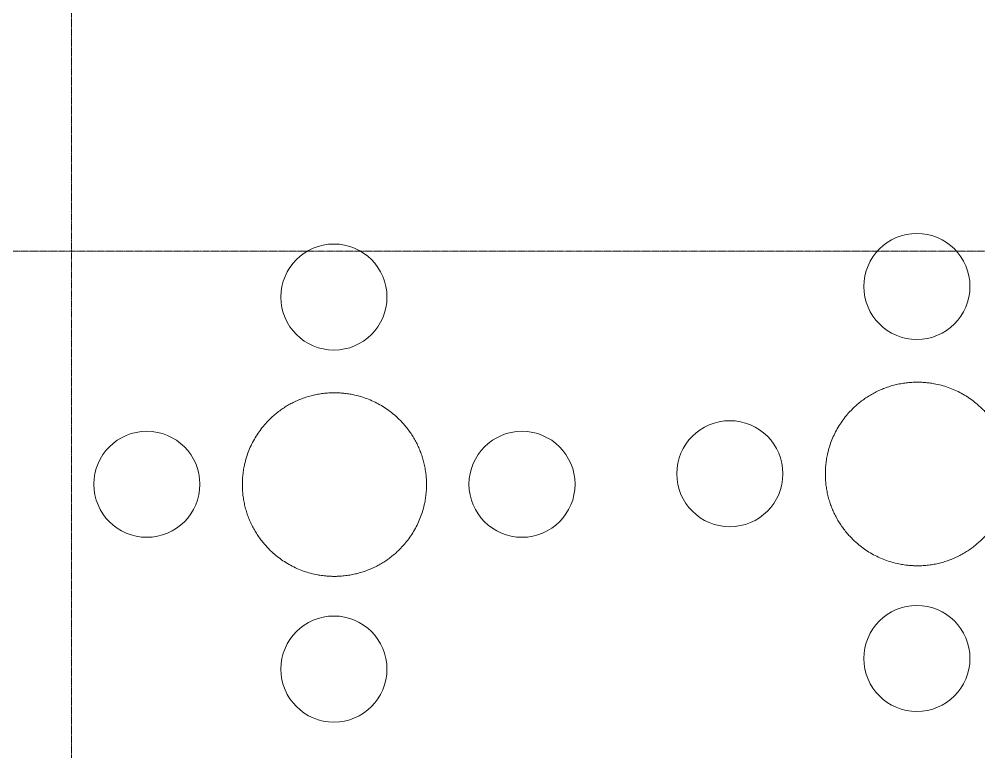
# Model space of a CAD drawing. Extents: x -1133 to 23780, y -1311 to 8245.
# Drawn here: x 7980.1 to 8396.9, y 2187.4 to 2505.8 of the extents above; entities that cross this region are included whole.
import ezdxf

# ---------------------------------------------------------------- set-up
doc = ezdxf.new("R2010")
doc.units = 0
doc.header["$MEASUREMENT"] = 0
for name, pattern in [('DASHDOT2', [0.5, 0.25, -0.125, 0, -0.125]), ('DOT2', [0.125, 0, -0.125]), ('HIDDEN', [0.375, 0.25, -0.125])]:
    doc.linetypes.add(name, pattern=pattern)
doc.layers.get('0').update_dxf_attribs({"color": 9, "lineweight": 9})
for name, color, linetype, lineweight in [('05', 9, 'Continuous', 9), ('20', 9, 'DOT2', 9), ('21', 9, 'Continuous', 9), ('24', 9, 'DASHDOT2', 9)]:
    doc.layers.add(name, color=color, linetype=linetype, lineweight=lineweight)

# ---------------------------------------------------------------- blocks, each defined once
blk = doc.blocks.new('Group-54-1')
at = {"flags": 128}
blk.add_lwpolyline([(384798.7518, 69160.1485, -0.005049), (384798.7517, 69160.1403), (384798.7516, 69160.1342, -0.020297), (384798.7504, 69160.1139), (384798.7501, 69160.1117, -0.010121), (384798.7472, 69160.0879, -0.020134), (384798.7429, 69160.0643), (384798.742, 69160.0604, -0.019975), (384798.7338, 69160.03), (384798.7338, 69160.0299, -0.01979), (384798.7234, 69160.0006), (384798.7233, 69160.0005, -0.019602), (384798.7107, 69159.9722), (384798.7107, 69159.9722, -0.019426), (384798.6959, 69159.9451), (384798.6959, 69159.945, -0.019277), (384798.6792, 69159.9193), (384798.6791, 69159.9193, -0.019164), (384798.6605, 69159.8949, -0.019098), (384798.6401, 69159.872), (384798.6374, 69159.8693, -0.019074), (384798.6208, 69159.8533, -0.009549), (384798.6033, 69159.8384), (384798.6033, 69159.8384, -0.019136), (384798.585, 69159.8244, -0.009605), (384798.5659, 69159.8115), (384798.5658, 69159.8115, -0.019296), (384798.546, 69159.7997), (384798.5459, 69159.7997, -0.009707), (384798.5253, 69159.7891), (384798.5253, 69159.7891, -0.019528), (384798.504, 69159.7796), (384798.504, 69159.7796, -0.009837), (384798.4821, 69159.7713), (384798.482, 69159.7713, -0.01979), (384798.4595, 69159.7643), (384798.4595, 69159.7643, -0.009972), (384798.4365, 69159.7587), (384798.4364, 69159.7586, -0.020026), (384798.4129, 69159.7543), (384798.4128, 69159.7543, -0.010081), (384798.3889, 69159.7514), (384798.3887, 69159.7514, -0.020176), (384798.3644, 69159.7499), (384798.3602, 69159.7498, -0.010066), (384798.3438, 69159.7498), (384798.3437, 69159.7498, -0.0101), (384798.3274, 69159.7505, -0.01008), (384798.3111, 69159.7518), (384798.3071, 69159.7522, -0.0201), (384798.2832, 69159.7556), (384798.2792, 69159.7564, -0.019966), (384798.2483, 69159.7633), (384798.2482, 69159.7633, -0.019798), (384798.2183, 69159.7726), (384798.2181, 69159.7727, -0.01962), (384798.1893, 69159.7842), (384798.1892, 69159.7842, -0.019449), (384798.1614, 69159.7979), (384798.1614, 69159.7979, -0.019299), (384798.1349, 69159.8136), (384798.1348, 69159.8136, -0.019181), (384798.1097, 69159.8313), (384798.1097, 69159.8313, -0.019107), (384798.086, 69159.8508), (384798.0831, 69159.8533, -0.019075), (384798.0665, 69159.8693, -0.009545), (384798.0509, 69159.8861, -0.019123), (384798.0362, 69159.9038, -0.009595), (384798.0226, 69159.9224), (384798.0226, 69159.9224, -0.019275), (384798.01, 69159.9418), (384798.01, 69159.9418, -0.009695), (384797.9986, 69159.9618), (384797.9985, 69159.9619, -0.019508), (384797.9883, 69159.9827), (384797.9882, 69159.9827, -0.009828), (384797.9792, 69160.0041), (384797.9791, 69160.0042, -0.019783), (384797.9713, 69160.0262), (384797.9713, 69160.0263, -0.009972), (384797.9647, 69160.0488), (384797.9647, 69160.0489, -0.020049), (384797.9595, 69160.0721), (384797.9595, 69160.0721, -0.0101), (384797.9556, 69160.0957), (384797.9556, 69160.0958, -0.020245), (384797.9531, 69160.1199), (384797.9529, 69160.124, -0.010149), (384797.9522, 69160.1403, -0.010113), (384797.9522, 69160.1568), (384797.9523, 69160.1609, -0.020296), (384797.9538, 69160.1852), (384797.9538, 69160.1854, -0.01012), (384797.9567, 69160.2092, -0.020134), (384797.9611, 69160.2328), (384797.962, 69160.2367, -0.019975), (384797.9701, 69160.2671), (384797.9701, 69160.2672, -0.01979), (384797.9806, 69160.2965), (384797.9806, 69160.2966, -0.019602), (384797.9933, 69160.3249), (384797.9933, 69160.3249, -0.019426), (384798.008, 69160.352), (384798.0081, 69160.3521, -0.019277), (384798.0248, 69160.3778), (384798.0248, 69160.3778, -0.019164), (384798.0434, 69160.4022, -0.019098), (384798.0639, 69160.4251), (384798.0665, 69160.4278, -0.019074), (384798.0831, 69160.4438, -0.009549), (384798.1006, 69160.4587), (384798.1006, 69160.4587, -0.019136), (384798.119, 69160.4727, -0.009605), (384798.1381, 69160.4856), (384798.1381, 69160.4856, -0.019296), (384798.158, 69160.4974), (384798.158, 69160.4974, -0.009707), (384798.1786, 69160.508), (384798.1787, 69160.5081, -0.019528), (384798.1999, 69160.5175), (384798.2, 69160.5175, -0.009837), (384798.2218, 69160.5258), (384798.2219, 69160.5258, -0.01979), (384798.2444, 69160.5328), (384798.2445, 69160.5328, -0.009972), (384798.2674, 69160.5384), (384798.2676, 69160.5385, -0.020026), (384798.2911, 69160.5428), (384798.2912, 69160.5428, -0.010081), (384798.3151, 69160.5457), (384798.3152, 69160.5457, -0.020176), (384798.3396, 69160.5472), (384798.3438, 69160.5473, -0.010066), (384798.3602, 69160.5473), (384798.3603, 69160.5473, -0.0101), (384798.3766, 69160.5466, -0.01008), (384798.3929, 69160.5453), (384798.3968, 69160.5449, -0.0201), (384798.4208, 69160.5415), (384798.4248, 69160.5407, -0.019966), (384798.4556, 69160.5338), (384798.4558, 69160.5338, -0.019798), (384798.4857, 69160.5245), (384798.4858, 69160.5245, -0.019621), (384798.5147, 69160.5129), (384798.5148, 69160.5129, -0.019449), (384798.5425, 69160.4992), (384798.5426, 69160.4992, -0.0193), (384798.5691, 69160.4835), (384798.5691, 69160.4835, -0.019182), (384798.5942, 69160.4658), (384798.5943, 69160.4658, -0.019108), (384798.6179, 69160.4463), (384798.6208, 69160.4438, -0.019075), (384798.6374, 69160.4278, -0.009545), (384798.6531, 69160.411, -0.019123), (384798.6677, 69160.3933, -0.009596), (384798.6814, 69160.3747), (384798.6814, 69160.3747, -0.019275), (384798.6939, 69160.3553), (384798.6939, 69160.3553, -0.009695), (384798.7054, 69160.3353), (384798.7054, 69160.3352, -0.019508), (384798.7157, 69160.3144), (384798.7157, 69160.3144, -0.009827), (384798.7248, 69160.293), (384798.7248, 69160.2929, -0.019783), (384798.7327, 69160.2709), (384798.7327, 69160.2708, -0.009972), (384798.7392, 69160.2483), (384798.7392, 69160.2482, -0.020048), (384798.7445, 69160.225), (384798.7445, 69160.225, -0.010099), (384798.7483, 69160.2014), (384798.7484, 69160.2013, -0.020243), (384798.7508, 69160.1772), (384798.7511, 69160.1731, -0.010148), (384798.7517, 69160.1568, -0.005062), (384798.7518, 69160.1485)], format="xyb", dxfattribs=at)
for centre in [(384798.3498, 69160.9634), (384797.5374, 69160.1497), (384799.1666, 69160.1497), (384798.3498, 69159.3469)]:
    blk.add_circle(centre, 0.2304)

msp = doc.modelspace()

# ---------------------------------------------------------------- linework, layer by layer
at = {"layer": '20', "linetype": 'HIDDEN', "lineweight": 0}
msp.add_lwpolyline([(7497.5, 1433.22, -0.101512), (9968.66, 2228.47, -0.101512)], format="xyb", dxfattribs=at)
at = {"layer": '21', "linetype": 'DASHDOT2'}
msp.add_lwpolyline([(8002.88, 204.47), (8002.88, 4014.1)], dxfattribs=at)
at = {"layer": '24'}
msp.add_lwpolyline([(6827.5, 2405), (11027.5, 2405)], dxfattribs=at)

# ---------------------------------------------------------------- block references
at = {"layer": '05', "color": 7, "xscale": 100, "yscale": 100, "zscale": 100}
for p in [(-38471465, -6913706.72), (-38471718.19, -6913711.32)]:
    msp.add_blockref('Group-54-1', p, dxfattribs=at)

doc.saveas('drawing.dxf')
